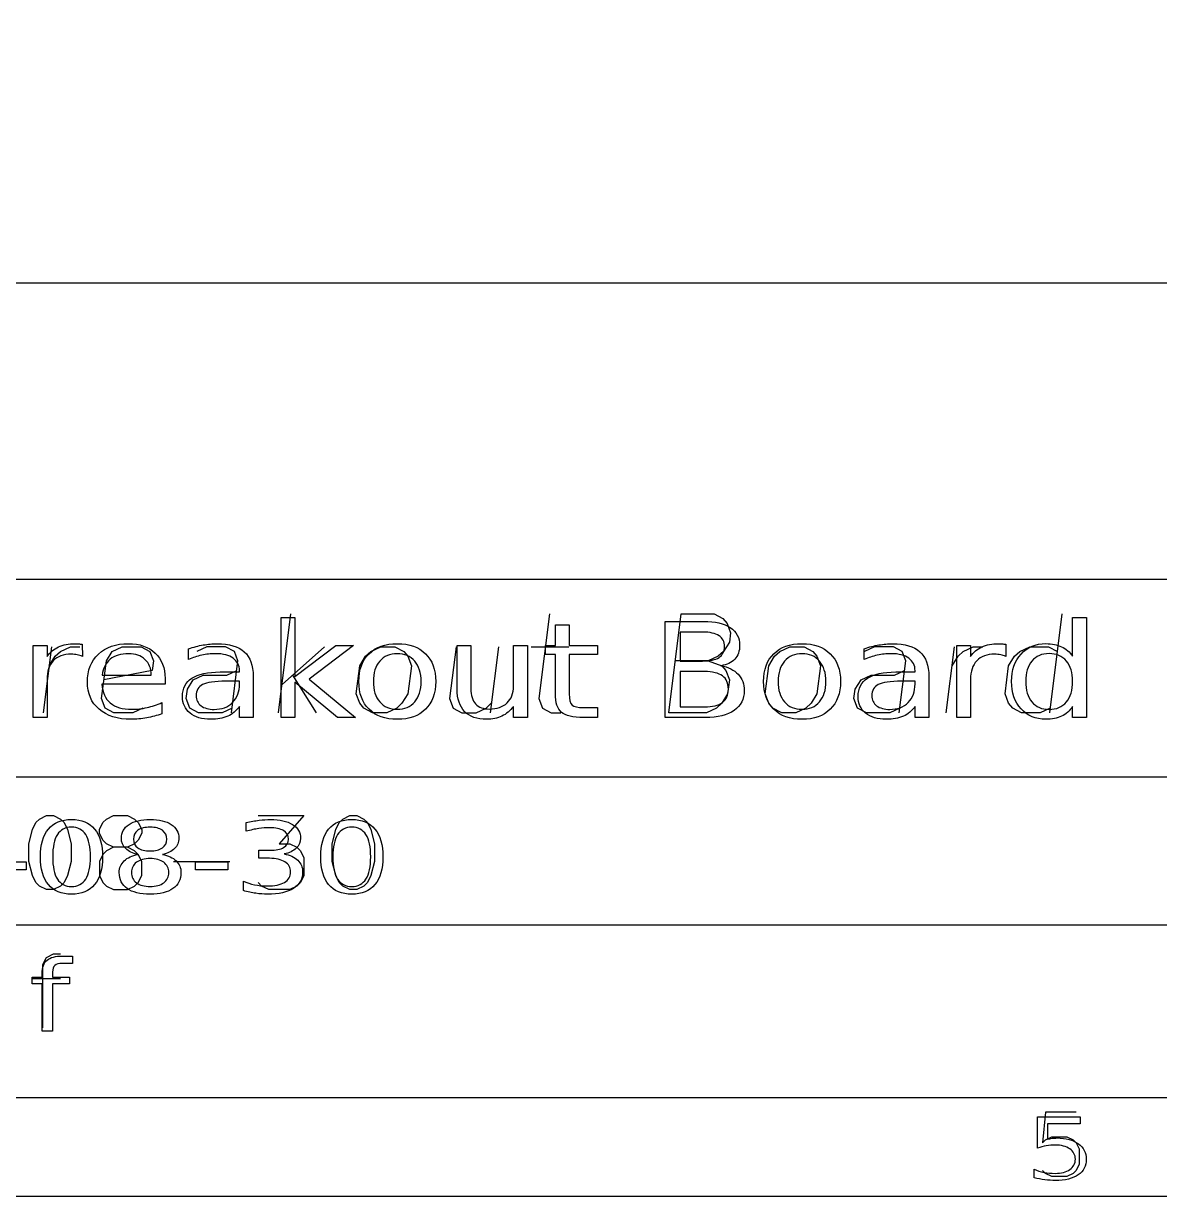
# Model space of a CAD drawing. Header units: millimetres. Extents: x 10 to 287, y 10 to 200.
# Drawn here: x 214.71 to 237.72, y 10 to 33.75 of the extents above; entities that cross this region are included whole.
import ezdxf

# ---------------------------------------------------------------- set-up
doc = ezdxf.new("R2010")
doc.units = ezdxf.units.MM
doc.layers.get('0').update_dxf_attribs({"linetype": 'CONTINUOUS'})

msp = doc.modelspace()

# ---------------------------------------------------------------- linework, layer by layer
at = {"color": 7}
for points in [[(10, 200.0072), (287.0022, 200.0072), (287.0022, 10), (10, 10)], [(12, 198.0072), (285.0022, 198.0072), (285.0022, 12), (12, 12)], [(177.0022, 44), (285.0022, 44), (285.0022, 12), (177.0022, 12)], [(219.92303, 21.72608), (220.20335, 21.72608), (220.20335, 20.52945), (221.03522, 21.15837), (221.3913, 21.15837), (220.49124, 20.47607), (221.42918, 19.70001), (221.06552, 19.70001), (220.20335, 20.41226), (220.20335, 19.70001), (219.92303, 19.70001)], [(222.27772, 21.19352)], [(224.19148, 21.19352)], [(230.47521, 21.19352)], [(221.7773, 19.7956), (221.5987, 19.8908), (221.5154, 19.986), (221.4439, 20.1765), (221.5154, 20.7479), (221.6344, 20.9384), (221.7416, 21.0337), (221.9439, 21.1289), (222.2296, 21.1289), (222.4082, 21.0337), (222.4916, 20.9384), (222.563, 20.7479), (222.4916, 20.1765), (222.3725, 19.986), (222.2654, 19.8908), (222.063, 19.7956)], [(222.27772, 20.9904)], [(230.063, 19.7956), (229.8844, 19.8908), (229.8011, 19.986), (229.7296, 20.1765), (229.8011, 20.7479), (229.9201, 20.9384), (230.0273, 21.0337), (230.2296, 21.1289), (230.5154, 21.1289), (230.6939, 21.0337), (230.7773, 20.9384), (230.8487, 20.7479), (230.7773, 20.1765), (230.6582, 19.986), (230.5511, 19.8908), (230.3487, 19.7956)], [(230.47521, 20.9904)], [(235.95586, 20.93745)], [(235.0058, 20.42833)], [(223.48997, 20.27555)], [(215.1723, 17.7139), (215.3152, 17.7139), (215.458, 17.6424), (215.5295, 17.571), (215.6009, 17.4282), (215.6723, 17.1424), (215.6723, 16.7853), (215.6009, 16.4996), (215.5295, 16.3567), (215.458, 16.2853), (215.3152, 16.2139), (215.1723, 16.2139), (215.0295, 16.2853), (214.958, 16.3567), (214.8866, 16.4996), (214.8152, 16.7853), (214.8152, 17.1424), (214.8866, 17.4282), (214.958, 17.571), (215.0295, 17.6424)], [(215.67989, 17.63432)], [(221.3152, 17.7139), (221.458, 17.7139), (221.6009, 17.6424), (221.6723, 17.571), (221.7437, 17.4282), (221.8152, 17.1424), (221.8152, 16.7853), (221.7437, 16.4996), (221.6723, 16.3567), (221.6009, 16.2853), (221.458, 16.2139), (221.3152, 16.2139), (221.1723, 16.2853), (221.1009, 16.3567), (221.0295, 16.4996), (220.958, 16.7853), (220.958, 17.1424), (221.0295, 17.4282), (221.1009, 17.571), (221.1723, 17.6424)], [(221.35597, 17.63434)], [(215.67989, 17.47807)], [(221.35597, 17.47809)], [(216.93403, 17.23786)], [(217.0245, 16.92633)], [(219.9846, 16.93604)], [(214.10455, 16.77788), (214.76278, 16.77788), (214.76278, 16.61772), (214.10455, 16.61772)], [(217.27111, 16.84233)], [(218.18942, 16.7779), (218.84764, 16.7779), (218.84764, 16.61774), (218.18942, 16.61774)]]:
    msp.add_lwpolyline(points, close=True, dxfattribs=at)
for points in [[(177.0022, 28.5), (285.0022, 28.5)], [(177.0022, 22.5), (285.0022, 22.5)], [(219.8725, 19.7956), (220.1225, 21.7956)], [(225.3606, 21.7956), (225.1463, 20.0813), (225.2177, 19.8908), (225.3963, 19.7956), (225.5868, 19.7956)], [(228.51293, 19.70001), (227.70076, 19.70001), (227.70079, 21.64405)], [(227.70079, 21.64405), (228.48266, 21.64405)], [(228.5749, 20.8432), (228.8487, 20.7479), (228.932, 20.6527), (229.0035, 20.4622), (228.9677, 20.1765), (228.8487, 19.986), (228.7416, 19.8908), (228.5392, 19.7956), (227.7773, 19.7956), (228.0273, 21.7956), (228.6939, 21.7956), (228.8725, 21.7003), (228.9558, 21.6051), (229.0273, 21.4146), (229.0035, 21.2241), (228.8844, 21.0337), (228.7773, 20.9384), (228.5749, 20.8432), (227.9082, 20.8432)], [(235.4916, 19.7956), (235.7416, 21.7956)], [(235.95586, 20.93745), (235.95586, 21.72652), (236.23466, 21.72652), (236.23466, 19.70045), (235.95586, 19.70045), (235.95586, 19.91921)], [(225.48098, 20.18047), (225.48098, 20.97215), (225.27642, 20.97215), (225.27642, 21.15835), (225.48098, 21.15835), (225.48098, 21.57241), (225.76127, 21.57243)], [(225.76127, 21.57243), (225.76127, 21.15837), (226.33555, 21.15837), (226.33555, 20.97217), (225.76127, 20.97217), (225.76127, 20.18049)], [(228.00687, 21.4279), (228.00687, 20.84196), (228.45993, 20.84196)], [(228.45993, 21.42787), (228.00687, 21.4279)], [(215.18485, 20.46825), (215.18485, 19.70001), (214.90453, 19.70001), (214.90453, 21.15837), (215.18485, 21.15837), (215.18485, 20.9318)], [(215.897, 21.18052), (215.89853, 20.93438)], [(223.48992, 20.27554), (223.48992, 21.15837), (223.76872, 21.15837), (223.76872, 20.28466)], [(224.63246, 20.33153), (224.63246, 21.15837), (224.91127, 21.15837), (224.91127, 19.70001), (224.63246, 19.70001), (224.63246, 19.92398)], [(233.88754, 20.46832), (233.88754, 19.70008), (233.60722, 19.70008), (233.60722, 21.15844), (233.88754, 21.15844), (233.88754, 20.93187)], [(234.59969, 21.18059), (234.60122, 20.93445)], [(215.1106, 19.7956), (215.2773, 21.1289)], [(215.2296, 20.7479), (215.3487, 20.9384), (215.4558, 21.0337), (215.6582, 21.1289), (215.8487, 21.1289)], [(217.1225, 19.8908), (216.9201, 19.7956), (216.5392, 19.7956), (216.3606, 19.8908), (216.2892, 20.0813), (216.3844, 20.8432), (216.5035, 21.0337), (216.7058, 21.1289), (217.0868, 21.1289), (217.2654, 21.0337), (217.3368, 20.8432), (217.313, 20.6527), (216.3368, 20.4622)], [(218.05018, 20.87051), (218.05018, 21.09187)], [(218.9201, 19.7956), (219.0511, 20.8432), (218.9796, 21.0337), (218.8011, 21.1289), (218.4201, 21.1289), (218.2177, 21.0337)], [(220.8011, 21.1289), (219.9439, 20.367)], [(223.4677, 21.1289), (223.3368, 20.0813), (223.4082, 19.8908), (223.5868, 19.7956), (223.8725, 19.7956), (224.0749, 19.8908), (224.182, 19.986)], [(224.3249, 21.1289), (224.1582, 19.7956)], [(224.9916, 21.1289), (225.7535, 21.1289)], [(231.73438, 20.87055), (231.73438, 21.09191)], [(232.4439, 19.7956), (232.5749, 20.8432), (232.5035, 21.0337), (232.3249, 21.1289), (231.9439, 21.1289), (231.7416, 21.0337)], [(233.3963, 19.7956), (233.563, 21.1289)], [(233.5154, 20.7479), (233.6344, 20.9384), (233.7416, 21.0337), (233.9439, 21.1289), (234.1344, 21.1289)], [(235.5035, 19.8908), (235.3011, 19.7956), (234.9201, 19.7956), (234.7416, 19.8908), (234.6582, 19.986), (234.5868, 20.1765), (234.6582, 20.7479), (234.7773, 20.9384), (234.8844, 21.0337), (235.0868, 21.1289), (235.4677, 21.1289), (235.6463, 21.0337)], [(217.57439, 20.48906), (217.57439, 20.37187), (216.29249, 20.37187)], [(216.30158, 20.55806), (217.29559, 20.55936)], [(217.57439, 20.48918), (217.57439, 20.48906)], [(218.932, 19.8908), (218.7296, 19.7956), (218.2535, 19.7956), (218.0749, 19.8908), (218.0035, 20.0813), (218.0273, 20.2718), (218.1463, 20.4622), (218.3487, 20.5575), (218.8249, 20.5575), (219.0273, 20.6527)], [(218.68962, 20.6206), (219.08055, 20.6206), (219.08055, 20.644)], [(219.08058, 20.3797), (219.08058, 20.4331), (218.80326, 20.43306)], [(219.35935, 20.53206), (219.35935, 19.70001), (219.08055, 19.70001), (219.08055, 19.92137)], [(219.35935, 20.53191), (219.35935, 20.53206)], [(220.1582, 20.5575), (220.6344, 19.7956)], [(228.00687, 20.62841), (228.00687, 19.91616), (228.49781, 19.91616)], [(228.49781, 20.62833), (228.00687, 20.62841)], [(232.4558, 19.8908), (232.2535, 19.7956), (231.7773, 19.7956), (231.5987, 19.8908), (231.5273, 20.0813), (231.5511, 20.2718), (231.6701, 20.4622), (231.8725, 20.5575), (232.3487, 20.5575), (232.5511, 20.6527)], [(232.37381, 20.62064), (232.76475, 20.62064), (232.76475, 20.64404)], [(232.76477, 20.37974), (232.76477, 20.43314), (232.48746, 20.4331)], [(233.04355, 20.5321), (233.04355, 19.70005), (232.76475, 19.70005), (232.76475, 19.92141)], [(233.04355, 20.53195), (233.04355, 20.5321)], [(217.50924, 20.00081), (217.50924, 19.77424)], [(226.0492, 19.90052), (226.33558, 19.90052), (226.33558, 19.69999), (226.0492, 19.69999)], [(177.0022, 18.5), (285.0022, 18.5)], [(216.5295, 17.071), (216.3866, 17.1424), (216.3152, 17.2139), (216.2437, 17.3567), (216.2437, 17.4282), (216.3152, 17.571), (216.3866, 17.6424), (216.5295, 17.7139), (216.8152, 17.7139), (216.958, 17.6424), (217.0295, 17.571), (217.1009, 17.4282), (217.1009, 17.3567), (217.0295, 17.2139), (216.958, 17.1424), (216.8152, 17.071), (216.5295, 17.071), (216.3866, 16.9996), (216.3152, 16.9282), (216.2437, 16.7853), (216.2437, 16.4996), (216.3152, 16.3567), (216.3866, 16.2853), (216.5295, 16.2139), (216.8152, 16.2139), (216.958, 16.2853), (217.0295, 16.3567), (217.1009, 16.4996), (217.1009, 16.7853), (217.0295, 16.9282), (216.958, 16.9996), (216.8152, 17.071)], [(219.458, 17.7139), (220.3866, 17.7139), (219.8866, 17.1424), (220.1009, 17.1424), (220.2437, 17.071), (220.3152, 16.9996), (220.3866, 16.8567), (220.3866, 16.4996), (220.3152, 16.3567), (220.2437, 16.2853), (220.1009, 16.2139), (219.6723, 16.2139), (219.5295, 16.2853), (219.458, 16.3567)], [(219.21525, 17.396), (219.21525, 17.57178)], [(219.68782, 16.84815), (219.47533, 16.84815), (219.47533, 17.01026), (219.69759, 17.01026)], [(217.7437, 16.7853), (218.8866, 16.7853)], [(219.16026, 16.19395), (219.16026, 16.38438)], [(177.0022, 15.5), (285.0022, 15.5)], [(215.1009, 13.4139), (215.1009, 14.6996), (215.1723, 14.8424), (215.3152, 14.9139), (215.458, 14.9139)], [(215.69663, 14.86957), (215.69663, 14.72015), (215.49631, 14.72015)], [(215.49852, 14.86954), (215.69663, 14.86957)], [(215.29595, 14.54042), (215.29595, 14.44372), (215.64081, 14.44372), (215.64081, 14.30408), (215.29595, 14.30408), (215.29595, 13.34997), (215.08539, 13.34997), (215.08539, 14.30408), (214.88508, 14.30408), (214.88508, 14.44372), (215.08539, 14.44372), (215.08539, 14.51992)], [(214.8866, 14.4139), (215.458, 14.4139)], [(236.0273, 11.7064), (235.4082, 11.7064), (235.3463, 11.0873), (235.4082, 11.1493), (235.532, 11.2112), (235.8415, 11.2112), (235.9654, 11.1493), (236.0273, 11.0873), (236.0892, 10.9635), (236.0892, 10.654), (236.0273, 10.5302), (235.9654, 10.4683), (235.8415, 10.4064), (235.532, 10.4064), (235.4082, 10.4683), (235.3463, 10.5302)], [(235.24222, 11.61359), (236.11135, 11.61359), (236.11135, 11.46971), (235.44498, 11.46971), (235.44498, 11.15995)], [(235.24232, 10.97897), (235.24222, 11.61359)], [(235.17327, 10.37977), (235.17327, 10.55157)]]:
    msp.add_lwpolyline(points, dxfattribs=at)
for points in [[(228.48266, 21.64405), (228.716007, 21.64405), (228.895817, 21.602383), (229.02209, 21.51905)], [(228.79328, 21.35497), (228.720553, 21.40357), (228.609437, 21.42787), (228.45993, 21.42787)], [(229.02209, 21.51905), (229.148357, 21.435717), (229.21149, 21.317223), (229.21149, 21.16357)], [(215.41365, 21.12842), (215.507597, 21.17182), (215.621747, 21.19352), (215.7561, 21.19352)], [(215.7561, 21.19352), (215.7753, 21.19352), (215.7965, 21.192187), (215.8197, 21.18952)], [(215.8197, 21.18952), (215.842967, 21.18752), (215.868733, 21.18452), (215.897, 21.18052)], [(216.22582, 20.98267), (216.376333, 21.123297), (216.57887, 21.19361), (216.83343, 21.19361)], [(216.83343, 21.19361), (217.06173, 21.19361), (217.242047, 21.130243), (217.37438, 21.00351)], [(218.05018, 21.09187), (218.152207, 21.125737), (218.251203, 21.150903), (218.34717, 21.16737)], [(218.34717, 21.16737), (218.443137, 21.184703), (218.536577, 21.19337), (218.62749, 21.19337)], [(218.62749, 21.19337), (218.872963, 21.19337), (219.056307, 21.138683), (219.17752, 21.02931)], [(221.70496, 20.9904), (221.843353, 21.125813), (222.034273, 21.19352), (222.27772, 21.19352)], [(222.27772, 21.19352), (222.52016, 21.19352), (222.710577, 21.125813), (222.84897, 20.9904)], [(228.9039, 21.13492), (228.9039, 21.233013), (228.867027, 21.306363), (228.79328, 21.35497)], [(229.21149, 21.16357), (229.21149, 21.04465), (229.179157, 20.950033), (229.11449, 20.87972)], [(229.90244, 20.9904), (230.040833, 21.125813), (230.231757, 21.19352), (230.47521, 21.19352)], [(230.47521, 21.19352), (230.71765, 21.19352), (230.908063, 21.125813), (231.04645, 20.9904)], [(231.73438, 21.09191), (231.836407, 21.125777), (231.935403, 21.150943), (232.03137, 21.16741)], [(232.03137, 21.16741), (232.12733, 21.184743), (232.22077, 21.19341), (232.31169, 21.19341)], [(232.31169, 21.19341), (232.557157, 21.19341), (232.7405, 21.138723), (232.86172, 21.02935)], [(234.11635, 21.12849), (234.21029, 21.17189), (234.324437, 21.19359), (234.45879, 21.19359)], [(234.45879, 21.19359), (234.47799, 21.19359), (234.49919, 21.192257), (234.52239, 21.18959)], [(234.52239, 21.18959), (234.54559, 21.18759), (234.571357, 21.18459), (234.59969, 21.18059)], [(234.91034, 20.98302), (235.03964, 21.123647), (235.20682, 21.19396), (235.41188, 21.19396)], [(235.41188, 21.19396), (235.53714, 21.19396), (235.64422, 21.172693), (235.73312, 21.13016)], [(215.18485, 20.9318), (215.24345, 21.020347), (215.319717, 21.085887), (215.41365, 21.12842)], [(215.67427, 20.97998), (215.51669, 20.97998), (215.39547, 20.935707), (215.31061, 20.84716)], [(215.79549, 20.96828), (215.75909, 20.97608), (215.718683, 20.97998), (215.67427, 20.97998)], [(215.89853, 20.93438), (215.867197, 20.94998), (215.83285, 20.96128), (215.79549, 20.96828)], [(216.00156, 20.41496), (216.00156, 20.653673), (216.076313, 20.84291), (216.22582, 20.98267)], [(216.83647, 20.99036), (216.680903, 20.99036), (216.556147, 20.952597), (216.4622, 20.87707)], [(217.16679, 20.87317), (217.083957, 20.951297), (216.97385, 20.99036), (216.83647, 20.99036)], [(217.37438, 21.00351), (217.50772, 20.877637), (217.57439, 20.706193), (217.57439, 20.48918)], [(218.31535, 20.96031), (218.223423, 20.940377), (218.135033, 20.910443), (218.05018, 20.87051)], [(218.5987, 20.99031), (218.501727, 20.99031), (218.407277, 20.98031), (218.31535, 20.96031)], [(218.95327, 20.89921), (218.869423, 20.959943), (218.751233, 20.99031), (218.5987, 20.99031)], [(219.17752, 21.02931), (219.29874, 20.91993), (219.35935, 20.75413), (219.35935, 20.53191)], [(221.49888, 20.42789), (221.49888, 20.667477), (221.567573, 20.85498), (221.70496, 20.9904)], [(222.27772, 20.9904), (222.128213, 20.9904), (222.010023, 20.94005), (221.92315, 20.83935)], [(222.63077, 20.83805), (222.543897, 20.939617), (222.426213, 20.9904), (222.27772, 20.9904)], [(222.84897, 20.9904), (222.987363, 20.85498), (223.05656, 20.667477), (223.05656, 20.42789)], [(228.45993, 20.84196), (228.609437, 20.84196), (228.720553, 20.865827), (228.79328, 20.91356)], [(228.79328, 20.91356), (228.867027, 20.96216), (228.9039, 21.035947), (228.9039, 21.13492)], [(229.69637, 20.42789), (229.69637, 20.667477), (229.76506, 20.85498), (229.90244, 20.9904)], [(230.47521, 20.9904), (230.325703, 20.9904), (230.207513, 20.94005), (230.12064, 20.83935)], [(230.82826, 20.83805), (230.741387, 20.939617), (230.623703, 20.9904), (230.47521, 20.9904)], [(231.04645, 20.9904), (231.184843, 20.85498), (231.25404, 20.667477), (231.25404, 20.42789)], [(231.99955, 20.96035), (231.907623, 20.940417), (231.819233, 20.910483), (231.73438, 20.87055)], [(232.2829, 20.99035), (232.18592, 20.99035), (232.09147, 20.98035), (231.99955, 20.96035)], [(232.63746, 20.89925), (232.55362, 20.959983), (232.435433, 20.99035), (232.2829, 20.99035)], [(232.86172, 21.02935), (232.98294, 20.91997), (233.04355, 20.75417), (233.04355, 20.53195)], [(233.88754, 20.93187), (233.94614, 21.020417), (234.02241, 21.085957), (234.11635, 21.12849)], [(234.37697, 20.98005), (234.219383, 20.98005), (234.098163, 20.935777), (234.01331, 20.84723)], [(234.49819, 20.96835), (234.46179, 20.97615), (234.421383, 20.98005), (234.37697, 20.98005)], [(234.60122, 20.93445), (234.569887, 20.95005), (234.535543, 20.96135), (234.49819, 20.96835)], [(234.7179, 20.42833), (234.7179, 20.657497), (234.782047, 20.842393), (234.91034, 20.98302)], [(235.48007, 20.99344), (235.332583, 20.99344), (235.216413, 20.943093), (235.13156, 20.8424)], [(235.82858, 20.8424), (235.74372, 20.943093), (235.62755, 20.99344), (235.48007, 20.99344)], [(235.73312, 21.13016), (235.82302, 21.088493), (235.897267, 21.024257), (235.95586, 20.93745)], [(215.31061, 20.84716), (215.22677, 20.759487), (215.18485, 20.633183), (215.18485, 20.46825)], [(216.4622, 20.87707), (216.369267, 20.80155), (216.315727, 20.695213), (216.30158, 20.55806)], [(217.29559, 20.55936), (217.29359, 20.69044), (217.250657, 20.795043), (217.16679, 20.87317)], [(219.08055, 20.644), (219.08055, 20.75424), (219.038123, 20.83931), (218.95327, 20.89921)], [(221.92315, 20.83935), (221.836277, 20.739523), (221.79284, 20.60237), (221.79284, 20.42789)], [(222.76108, 20.42789), (222.76108, 20.600637), (222.717643, 20.737357), (222.63077, 20.83805)], [(229.11449, 20.87972), (229.049823, 20.809407), (228.954867, 20.765567), (228.82962, 20.7482)], [(228.82962, 20.7482), (228.980133, 20.7204), (229.096807, 20.66224), (229.17964, 20.57372)], [(230.12064, 20.83935), (230.033767, 20.739523), (229.99033, 20.60237), (229.99033, 20.42789)], [(230.95857, 20.42789), (230.95857, 20.600637), (230.915133, 20.737357), (230.82826, 20.83805)], [(232.76475, 20.64404), (232.76475, 20.75428), (232.72232, 20.83935), (232.63746, 20.89925)], [(234.01331, 20.84723), (233.929463, 20.759557), (233.88754, 20.633253), (233.88754, 20.46832)], [(235.13156, 20.8424), (235.04772, 20.742567), (235.0058, 20.604543), (235.0058, 20.42833)], [(235.95586, 20.42833), (235.95586, 20.604543), (235.913433, 20.742567), (235.82858, 20.8424)], [(217.92593, 20.1245), (217.92593, 20.288567), (217.98957, 20.412267), (218.11685, 20.4956)], [(218.11685, 20.4956), (218.245143, 20.578933), (218.436067, 20.6206), (218.68962, 20.6206)], [(218.80326, 20.43306), (218.577993, 20.43306), (218.421923, 20.410927), (218.33505, 20.36666)], [(221.70496, 19.86538), (221.567573, 20.001667), (221.49888, 20.18917), (221.49888, 20.42789)], [(221.79284, 20.42789), (221.79284, 20.25341), (221.835773, 20.11582), (221.92164, 20.01512)], [(222.63077, 20.01643), (222.717643, 20.117123), (222.76108, 20.254277), (222.76108, 20.42789)], [(223.05656, 20.42789), (223.05656, 20.18917), (222.987363, 20.001667), (222.84897, 19.86538)], [(228.86298, 20.54113), (228.784187, 20.599263), (228.662463, 20.62833), (228.49781, 20.62833)], [(228.98269, 20.2729), (228.98269, 20.394427), (228.942787, 20.483837), (228.86298, 20.54113)], [(229.17964, 20.57372), (229.263487, 20.486047), (229.30541, 20.376237), (229.30541, 20.24429)], [(229.90244, 19.86538), (229.76506, 20.001667), (229.69637, 20.18917), (229.69637, 20.42789)], [(229.99033, 20.42789), (229.99033, 20.25341), (230.03326, 20.11582), (230.11912, 20.01512)], [(230.82826, 20.01643), (230.915133, 20.117123), (230.95857, 20.254277), (230.95857, 20.42789)], [(231.25404, 20.42789), (231.25404, 20.18917), (231.184843, 20.001667), (231.04645, 19.86538)], [(231.61013, 20.12454), (231.61013, 20.288607), (231.67377, 20.412307), (231.80105, 20.49564)], [(231.80105, 20.49564), (231.929337, 20.578973), (232.120257, 20.62064), (232.37381, 20.62064)], [(232.48746, 20.4331), (232.262193, 20.4331), (232.10612, 20.410967), (232.01924, 20.3667)], [(234.91034, 19.87363), (234.782047, 20.014257), (234.7179, 20.199157), (234.7179, 20.42833)], [(235.0058, 20.42833), (235.0058, 20.25211), (235.04772, 20.113653), (235.13156, 20.01296)], [(235.82858, 20.01296), (235.913433, 20.113653), (235.95586, 20.25211), (235.95586, 20.42833)], [(216.23794, 19.86547), (216.080353, 20.00089), (216.00156, 20.184053), (216.00156, 20.41496)], [(216.29249, 20.37187), (216.304623, 20.206937), (216.362203, 20.081067), (216.46523, 19.99426)], [(218.33505, 20.36666), (218.248177, 20.322393), (218.20474, 20.24687), (218.20474, 20.14009)], [(218.93966, 20.00339), (219.033607, 20.09801), (219.08058, 20.223447), (219.08058, 20.3797)], [(223.64149, 19.81852), (223.540477, 19.922687), (223.48997, 20.07503), (223.48997, 20.27555)], [(223.76872, 20.28466), (223.76872, 20.146633), (223.800053, 20.0429), (223.86272, 19.97346)], [(224.50064, 19.99429), (224.58852, 20.076757), (224.63246, 20.18917), (224.63246, 20.33153)], [(228.86298, 20.00336), (228.942787, 20.06236), (228.98269, 20.152207), (228.98269, 20.2729)], [(229.30541, 20.24429), (229.30541, 20.070677), (229.236717, 19.93656), (229.09933, 19.84194)], [(232.01924, 20.3667), (231.932367, 20.322433), (231.88893, 20.24691), (231.88893, 20.14013)], [(232.62385, 20.00343), (232.717797, 20.09805), (232.76477, 20.223487), (232.76477, 20.37974)], [(216.46523, 19.99426), (216.569277, 19.90832), (216.71373, 19.86535), (216.89859, 19.86535)], [(217.20922, 19.89925), (217.310233, 19.92185), (217.41024, 19.955703), (217.50924, 20.00081)], [(218.07897, 19.78726), (217.976943, 19.87146), (217.92593, 19.983873), (217.92593, 20.1245)], [(218.20474, 20.14009), (218.20474, 20.055023), (218.237073, 19.987317), (218.30174, 19.93697)], [(218.56843, 19.86277), (218.722983, 19.86277), (218.846727, 19.909643), (218.93966, 20.00339)], [(221.92164, 20.01512), (222.008513, 19.915293), (222.127207, 19.86538), (222.27772, 19.86538)], [(222.27772, 19.86538), (222.426213, 19.86538), (222.543897, 19.91573), (222.63077, 20.01643)], [(223.86272, 19.97346), (223.92532, 19.90488), (224.019263, 19.87059), (224.14455, 19.87059)], [(224.14455, 19.87059), (224.29507, 19.87059), (224.413767, 19.911823), (224.50064, 19.99429)], [(225.60372, 19.80286), (225.521893, 19.872307), (225.48098, 19.998177), (225.48098, 20.18047)], [(225.76127, 20.18049), (225.76127, 20.061563), (225.77997, 19.985173), (225.81737, 19.95132)], [(225.81737, 19.95132), (225.85577, 19.917453), (225.933047, 19.90052), (226.0492, 19.90052)], [(228.49781, 19.91616), (228.662463, 19.91616), (228.784187, 19.945227), (228.86298, 20.00336)], [(230.11912, 20.01512), (230.205993, 19.915293), (230.32469, 19.86538), (230.47521, 19.86538)], [(230.47521, 19.86538), (230.623703, 19.86538), (230.741387, 19.91573), (230.82826, 20.01643)], [(231.76317, 19.7873), (231.661143, 19.8715), (231.61013, 19.983913), (231.61013, 20.12454)], [(231.88893, 20.14013), (231.88893, 20.055063), (231.921263, 19.987357), (231.98593, 19.93701)], [(232.25261, 19.86281), (232.407163, 19.86281), (232.53091, 19.909683), (232.62385, 20.00343)], [(235.13156, 20.01296), (235.216413, 19.913133), (235.332583, 19.86322), (235.48007, 19.86322)], [(235.48007, 19.86322), (235.62755, 19.86322), (235.74372, 19.913133), (235.82858, 20.01296)], [(216.88192, 19.66234), (216.6112, 19.66234), (216.39654, 19.73005), (216.23794, 19.86547)], [(216.89859, 19.86535), (217.00567, 19.86535), (217.109213, 19.87665), (217.20922, 19.89925)], [(217.50924, 19.77424), (217.409233, 19.737773), (217.3067, 19.710007), (217.20164, 19.69094)], [(218.49415, 19.66225), (218.320403, 19.66225), (218.18201, 19.70392), (218.07897, 19.78726)], [(218.30174, 19.93697), (218.367407, 19.887503), (218.456303, 19.86277), (218.56843, 19.86277)], [(218.84266, 19.72475), (218.7477, 19.683083), (218.63153, 19.66225), (218.49415, 19.66225)], [(219.08055, 19.92137), (219.016883, 19.83283), (218.937587, 19.76729), (218.84266, 19.72475)], [(222.27772, 19.66225), (222.034273, 19.66225), (221.843353, 19.72996), (221.70496, 19.86538)], [(222.84897, 19.86538), (222.710577, 19.72996), (222.52016, 19.66225), (222.27772, 19.66225)], [(224.08546, 19.66226), (223.8905, 19.66226), (223.74251, 19.714347), (223.64149, 19.81852)], [(224.39609, 19.72606), (224.30719, 19.683527), (224.203647, 19.66226), (224.08546, 19.66226)], [(224.63246, 19.92398), (224.56478, 19.835433), (224.48599, 19.76946), (224.39609, 19.72606)], [(226.0492, 19.69999), (225.834033, 19.69999), (225.68554, 19.73428), (225.60372, 19.80286)], [(229.09933, 19.84194), (228.96195, 19.74732), (228.766483, 19.70001), (228.51293, 19.70001)], [(230.47521, 19.66225), (230.231757, 19.66225), (230.040833, 19.72996), (229.90244, 19.86538)], [(231.04645, 19.86538), (230.908063, 19.72996), (230.71765, 19.66225), (230.47521, 19.66225)], [(232.17834, 19.66229), (232.004593, 19.66229), (231.866203, 19.70396), (231.76317, 19.7873)], [(231.98593, 19.93701), (232.051597, 19.887543), (232.14049, 19.86281), (232.25261, 19.86281)], [(232.52685, 19.72479), (232.431897, 19.683123), (232.315727, 19.66229), (232.17834, 19.66229)], [(232.76475, 19.92141), (232.701083, 19.83287), (232.621783, 19.76733), (232.52685, 19.72479)], [(235.41188, 19.66269), (235.20682, 19.66269), (235.03964, 19.733003), (234.91034, 19.87363)], [(235.73312, 19.72519), (235.64422, 19.683523), (235.53714, 19.66269), (235.41188, 19.66269)], [(235.95586, 19.91921), (235.89726, 19.832403), (235.823013, 19.76773), (235.73312, 19.72519)], [(217.20164, 19.69094), (217.09658, 19.671873), (216.990007, 19.66234), (216.88192, 19.66234)], [(215.21095, 17.43999), (215.31923, 17.569543), (215.475543, 17.63432), (215.67989, 17.63432)], [(215.67989, 17.63432), (215.884237, 17.63432), (216.040143, 17.569543), (216.14761, 17.43999)], [(216.84371, 17.53278), (216.947917, 17.600487), (217.09039, 17.63434), (217.27113, 17.63434)], [(217.27113, 17.63434), (217.452677, 17.63434), (217.59515, 17.600487), (217.69855, 17.53278)], [(219.21525, 17.57178), (219.30887, 17.59258), (219.396387, 17.608213), (219.4778, 17.61868)], [(219.4778, 17.61868), (219.560027, 17.62908), (219.63737, 17.63428), (219.70983, 17.63428)], [(219.70983, 17.63428), (219.897077, 17.63428), (220.045247, 17.6001), (220.15434, 17.53174)], [(220.88703, 17.44001), (220.99531, 17.569563), (221.151623, 17.63434), (221.35597, 17.63434)], [(221.35597, 17.63434), (221.560317, 17.63434), (221.716223, 17.569563), (221.82369, 17.44001)], [(215.04976, 16.87749), (215.04976, 17.123583), (215.10349, 17.311083), (215.21095, 17.43999)], [(215.67989, 17.47807), (215.55289, 17.47807), (215.45723, 17.42794), (215.39291, 17.32768)], [(215.96687, 17.32768), (215.903403, 17.42794), (215.807743, 17.47807), (215.67989, 17.47807)], [(216.14761, 17.43999), (216.25589, 17.311083), (216.31003, 17.123583), (216.31003, 16.87749)], [(216.68862, 17.25641), (216.68862, 17.37295), (216.740317, 17.465073), (216.84371, 17.53278)], [(217.02193, 17.41462), (216.96333, 17.372287), (216.93403, 17.313367), (216.93403, 17.23786)], [(217.27106, 17.47812), (217.164407, 17.47812), (217.081363, 17.456953), (217.02193, 17.41462)], [(217.51896, 17.41462), (217.45956, 17.456953), (217.376927, 17.47812), (217.27106, 17.47812)], [(217.60936, 17.23786), (217.60936, 17.31338), (217.579227, 17.3723), (217.51896, 17.41462)], [(217.69855, 17.53278), (217.801943, 17.465073), (217.85364, 17.37295), (217.85364, 17.25641)], [(219.47048, 17.4507), (219.393133, 17.438967), (219.308057, 17.420733), (219.21525, 17.396)], [(219.68785, 17.4683), (219.620277, 17.4683), (219.54782, 17.462433), (219.47048, 17.4507)], [(219.97239, 17.4077), (219.906457, 17.4481), (219.81161, 17.4683), (219.68785, 17.4683)], [(220.07252, 17.23582), (220.07252, 17.310693), (220.039143, 17.367987), (219.97239, 17.4077)], [(220.15434, 17.53174), (220.263433, 17.464033), (220.31798, 17.372237), (220.31798, 17.25635)], [(220.72583, 16.87751), (220.72583, 17.123603), (220.779563, 17.311103), (220.88703, 17.44001)], [(221.35597, 17.47809), (221.228963, 17.47809), (221.133303, 17.42796), (221.06899, 17.3277)], [(221.64295, 17.3277), (221.579483, 17.42796), (221.483823, 17.47809), (221.35597, 17.47809)], [(221.82369, 17.44001), (221.931963, 17.311103), (221.9861, 17.123603), (221.9861, 16.87751)], [(215.39291, 17.32768), (215.329443, 17.228073), (215.29771, 17.07801), (215.29771, 16.87749)], [(216.06337, 16.87749), (216.06337, 17.07801), (216.031203, 17.228073), (215.96687, 17.32768)], [(216.77652, 17.0445), (216.71792, 17.102433), (216.68862, 17.17307), (216.68862, 17.25641)], [(216.93403, 17.23786), (216.93403, 17.16234), (216.96333, 17.10342), (217.02193, 17.0611)], [(217.51896, 17.0611), (217.579227, 17.103433), (217.60936, 17.162353), (217.60936, 17.23786)], [(217.85364, 17.25641), (217.85364, 17.173077), (217.82394, 17.10244), (217.76454, 17.0445)], [(219.97602, 17.06786), (220.040353, 17.106927), (220.07252, 17.162913), (220.07252, 17.23582)], [(220.31798, 17.25635), (220.31798, 17.175623), (220.28908, 17.107263), (220.23128, 17.05127)], [(221.06899, 17.3277), (221.005457, 17.228093), (220.97369, 17.07803), (220.97369, 16.87751)], [(221.73945, 16.87751), (221.73945, 17.07803), (221.707283, 17.228093), (221.64295, 17.3277)], [(215.21095, 16.31499), (215.10349, 16.444543), (215.04976, 16.632043), (215.04976, 16.87749)], [(215.29771, 16.87749), (215.29771, 16.677617), (215.329443, 16.52755), (215.39291, 16.42729)], [(215.96687, 16.42729), (216.031203, 16.52755), (216.06337, 16.677617), (216.06337, 16.87749)], [(216.31003, 16.87749), (216.31003, 16.632043), (216.25589, 16.444543), (216.14761, 16.31499)], [(216.74607, 16.79645), (216.812823, 16.860917), (216.905633, 16.90421), (217.0245, 16.92633)], [(217.02443, 16.92633), (216.91859, 16.94713), (216.835953, 16.98652), (216.77652, 17.0445)], [(217.02193, 17.0611), (217.08133, 17.018767), (217.164373, 16.9976), (217.27106, 16.9976)], [(217.27106, 16.9976), (217.376893, 16.9976), (217.459527, 17.018767), (217.51896, 17.0611)], [(217.76454, 17.0445), (217.70594, 16.986567), (217.62412, 16.947177), (217.51908, 16.92633)], [(217.51908, 16.92633), (217.63794, 16.904197), (217.730343, 16.860903), (217.79629, 16.79645)], [(219.69759, 17.01026), (219.818897, 17.01026), (219.911707, 17.02946), (219.97602, 17.06786)], [(219.98457, 16.9361), (220.102617, 16.9159), (220.194613, 16.873907), (220.26056, 16.81012)], [(220.23128, 17.05127), (220.17348, 16.995937), (220.091253, 16.957527), (219.9846, 16.93604)], [(220.88703, 16.31501), (220.779563, 16.444563), (220.72583, 16.632063), (220.72583, 16.87751)], [(220.97369, 16.87751), (220.97369, 16.677637), (221.005457, 16.52757), (221.06899, 16.42731)], [(221.64295, 16.42731), (221.707283, 16.52757), (221.73945, 16.677637), (221.73945, 16.87751)], [(221.9861, 16.87751), (221.9861, 16.632063), (221.931963, 16.444563), (221.82369, 16.31501)], [(216.64593, 16.56012), (216.64593, 16.65322), (216.67931, 16.731997), (216.74607, 16.79645)], [(216.9939, 16.76713), (216.92714, 16.716997), (216.89376, 16.647987), (216.89376, 16.5601)], [(217.27111, 16.84233), (217.153877, 16.84233), (217.061473, 16.817263), (216.9939, 16.76713)], [(217.54832, 16.76713), (217.48156, 16.817263), (217.389157, 16.84233), (217.27111, 16.84233)], [(217.64968, 16.5601), (217.64968, 16.647993), (217.615893, 16.717003), (217.54832, 16.76713)], [(217.79629, 16.79645), (217.86305, 16.731983), (217.89643, 16.653207), (217.89643, 16.56012)], [(220.00166, 16.77495), (219.92676, 16.82375), (219.822147, 16.84815), (219.68782, 16.84815)], [(220.11524, 16.57378), (220.11524, 16.659713), (220.07738, 16.72677), (220.00166, 16.77495)], [(220.26056, 16.81012), (220.32732, 16.74632), (220.3607, 16.667547), (220.3607, 16.5738)], [(215.39291, 16.42729), (215.457243, 16.327683), (215.552903, 16.27788), (215.67989, 16.27788)], [(215.67989, 16.27788), (215.80771, 16.27788), (215.90337, 16.327683), (215.96687, 16.42729)], [(216.80712, 16.23493), (216.69966, 16.31045), (216.64593, 16.418847), (216.64593, 16.56012)], [(216.89376, 16.5601), (216.89376, 16.472213), (216.92714, 16.403203), (216.9939, 16.35307)], [(217.54832, 16.35307), (217.615893, 16.40387), (217.64968, 16.47288), (217.64968, 16.5601)], [(217.89643, 16.56012), (217.89643, 16.418847), (217.84229, 16.31045), (217.73401, 16.23493)], [(219.99312, 16.36088), (220.074533, 16.409747), (220.11524, 16.480713), (220.11524, 16.57378)], [(220.3607, 16.5738), (220.3607, 16.429913), (220.298823, 16.318583), (220.17507, 16.23981)], [(221.06899, 16.42731), (221.133323, 16.327703), (221.228983, 16.2779), (221.35597, 16.2779)], [(221.35597, 16.2779), (221.48379, 16.2779), (221.57945, 16.327703), (221.64295, 16.42731)], [(215.67989, 16.12163), (215.475543, 16.12163), (215.31923, 16.186083), (215.21095, 16.31499)], [(216.14761, 16.31499), (216.040143, 16.186083), (215.884237, 16.12163), (215.67989, 16.12163)], [(217.27118, 16.12165), (217.070087, 16.12165), (216.9154, 16.15941), (216.80712, 16.23493)], [(216.9939, 16.35307), (217.061473, 16.302937), (217.153877, 16.27787), (217.27111, 16.27787)], [(217.27111, 16.27787), (217.388343, 16.27787), (217.480747, 16.302937), (217.54832, 16.35307)], [(217.73401, 16.23493), (217.626543, 16.15941), (217.472267, 16.12165), (217.27118, 16.12165)], [(219.16026, 16.38438), (219.228647, 16.352447), (219.303547, 16.328347), (219.38496, 16.31208)], [(219.41061, 16.14025), (219.33001, 16.151983), (219.24656, 16.169883), (219.16026, 16.19395)], [(219.38496, 16.31208), (219.466373, 16.295813), (219.55145, 16.28768), (219.64019, 16.28768)], [(219.64019, 16.28768), (219.794877, 16.28768), (219.91252, 16.31208), (219.99312, 16.36088)], [(220.17507, 16.23981), (220.051323, 16.161037), (219.875473, 16.12165), (219.64752, 16.12165)], [(221.35597, 16.12165), (221.151623, 16.12165), (220.99531, 16.186103), (220.88703, 16.31501)], [(221.82369, 16.31501), (221.716223, 16.186103), (221.560317, 16.12165), (221.35597, 16.12165)], [(219.64752, 16.12165), (219.570993, 16.12165), (219.492023, 16.12785), (219.41061, 16.14025)], [(215.08539, 14.51992), (215.08539, 14.64166), (215.11839, 14.7302), (215.18439, 14.78554)], [(215.18439, 14.78554), (215.25039, 14.84154), (215.3551, 14.86954), (215.49852, 14.86954)], [(215.33925, 14.68105), (215.310383, 14.654983), (215.29595, 14.608107), (215.29595, 14.54042)], [(215.49631, 14.72015), (215.421197, 14.72015), (215.368843, 14.707117), (215.33925, 14.68105)], [(235.44498, 11.15995), (235.477113, 11.168417), (235.50928, 11.174617), (235.54148, 11.17855)], [(235.54148, 11.17855), (235.573613, 11.183217), (235.60578, 11.18555), (235.63798, 11.18555)], [(235.63798, 11.18555), (235.820647, 11.18555), (235.96532, 11.1469), (236.072, 11.0696)], [(235.42206, 11.02637), (235.363593, 11.016237), (235.30368, 11.000437), (235.24232, 10.97897)], [(235.59962, 11.04157), (235.54042, 11.04157), (235.481233, 11.036503), (235.42206, 11.02637)], [(235.89992, 10.96457), (235.826127, 11.015903), (235.726027, 11.04157), (235.59962, 11.04157)], [(236.01062, 10.75552), (236.01062, 10.84354), (235.97372, 10.913223), (235.89992, 10.96457)], [(236.072, 11.0696), (236.178673, 10.9923), (236.23201, 10.887637), (236.23201, 10.75561)], [(235.89992, 10.54647), (235.97372, 10.597803), (236.01062, 10.667487), (236.01062, 10.75552)], [(236.23201, 10.75561), (236.23201, 10.61963), (236.17721, 10.513837), (236.06761, 10.43823)], [(235.17327, 10.55157), (235.239003, 10.523903), (235.306957, 10.503303), (235.37713, 10.48977)], [(235.37713, 10.48977), (235.44727, 10.476237), (235.521433, 10.46947), (235.59962, 10.46947)], [(235.59962, 10.46947), (235.726027, 10.46947), (235.826127, 10.495137), (235.89992, 10.54647)], [(235.39357, 10.33917), (235.32269, 10.34817), (235.249257, 10.361703), (235.17327, 10.37977)], [(235.604, 10.32567), (235.53532, 10.32567), (235.465177, 10.33017), (235.39357, 10.33917)], [(236.06761, 10.43823), (235.95801, 10.36319), (235.803473, 10.32567), (235.604, 10.32567)]]:
    msp.add_open_spline(points, degree=3, dxfattribs=at)

doc.saveas('drawing.dxf')
